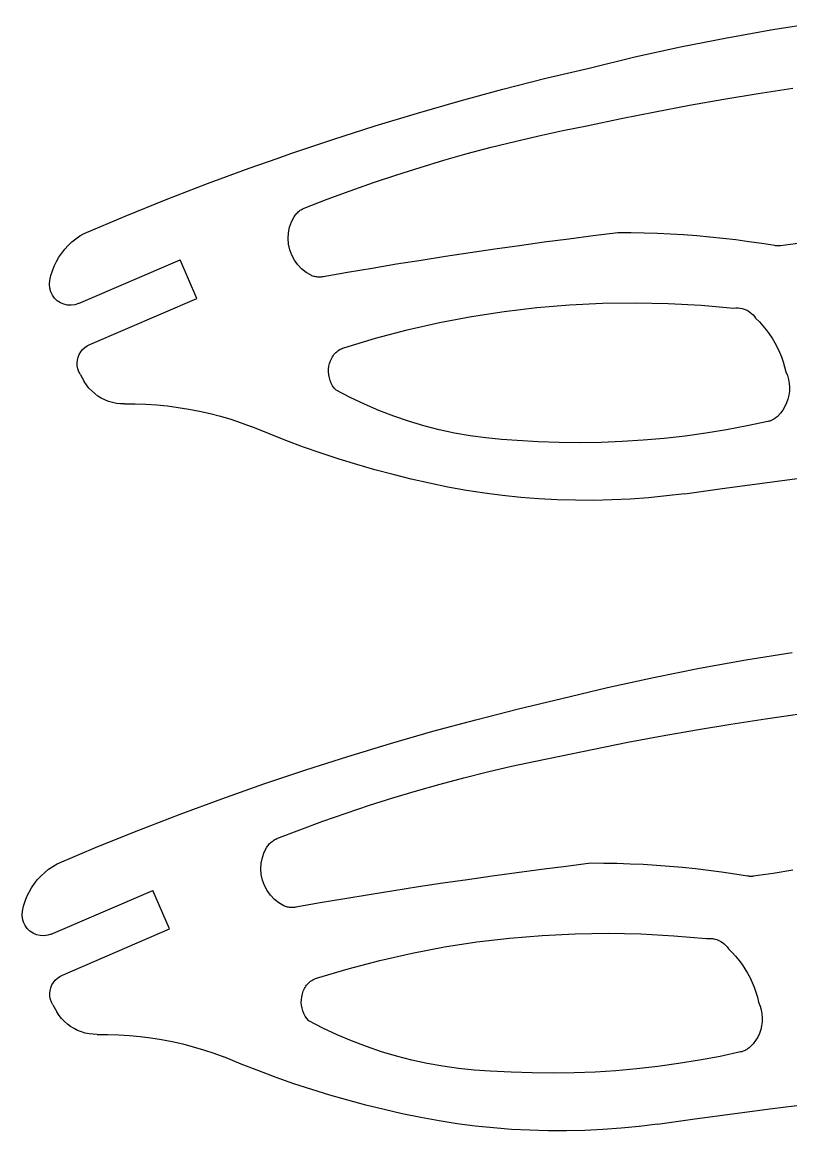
# Model space of a CAD drawing. Header units: millimetres. Extents: x -22 to 17.5, y -7.2 to 9.5.
# Drawn here: x -21.84 to -17.33, y 1.86 to 8.37 of the extents above; entities that cross this region are included whole.
import ezdxf

# ---------------------------------------------------------------- set-up
doc = ezdxf.new("R2010")
doc.units = ezdxf.units.MM
doc.header["$MEASUREMENT"] = 0
doc.layers.get('0').update_dxf_attribs({"linetype": 'CONTINUOUS', "true_color": 0xffffff})

msp = doc.modelspace()

# ---------------------------------------------------------------- linework, layer by layer
for p, q in [((-17.4321, 8.3247), (-17.1595, 8.3676)), ((-17.9744, 8.2225), (-17.7038, 8.2763)), ((-17.7038, 8.2763), (-17.4321, 8.3247)), ((-18.2439, 8.1632), (-17.9744, 8.2225)), ((-18.5122, 8.0985), (-18.2439, 8.1632)), ((-18.7653, 8.038), (-18.5122, 8.0985)), ((-19.0174, 7.9738), (-18.7653, 8.038)), ((-19.2686, 7.9058), (-19.0174, 7.9738)), ((-17.7205, 7.9151), (-17.5186, 7.9484)), ((-17.5186, 7.9484), (-17.3162, 7.9795)), ((-19.5187, 7.834), (-19.2686, 7.9058)), ((-18.1233, 7.8416), (-17.9221, 7.8795)), ((-17.9221, 7.8795), (-17.7205, 7.9151)), ((-19.7678, 7.7586), (-19.5187, 7.834)), ((-18.3241, 7.8015), (-18.1233, 7.8416)), ((-20.0157, 7.6794), (-19.7678, 7.7586)), ((-18.6658, 7.731), (-18.5243, 7.7592)), ((-18.5243, 7.7592), (-18.3241, 7.8015)), ((-18.9474, 7.6679), (-18.8069, 7.7005)), ((-18.8069, 7.7005), (-18.6658, 7.731)), ((-20.2623, 7.5966), (-20.0157, 7.6794)), ((-19.2269, 7.596), (-19.0874, 7.633)), ((-19.0874, 7.633), (-18.9474, 7.6679)), ((-20.5077, 7.51), (-20.3429, 7.5681)), ((-20.3429, 7.5681), (-20.2623, 7.5966)), ((-19.5039, 7.5152), (-19.3657, 7.5567)), ((-19.3657, 7.5567), (-19.2269, 7.596)), ((-20.7518, 7.4199), (-20.5077, 7.51)), ((-19.6415, 7.4716), (-19.5039, 7.5152)), ((-19.9144, 7.3779), (-19.7783, 7.4258)), ((-19.7783, 7.4258), (-19.6415, 7.4716)), ((-20.9945, 7.3261), (-20.7518, 7.4199)), ((-20.0497, 7.3278), (-19.9144, 7.3779)), ((-21.2358, 7.2286), (-20.9945, 7.3261)), ((-20.1842, 7.2756), (-20.0497, 7.3278)), ((-21.4757, 7.1277), (-21.2358, 7.2286)), ((-20.2591, 7.1956), (-20.2437, 7.2253)), ((-20.2437, 7.2253), (-20.2401, 7.2309)), ((-20.2401, 7.2309), (-20.2362, 7.2362)), ((-20.2362, 7.2362), (-20.2321, 7.2413)), ((-20.2321, 7.2413), (-20.2277, 7.2462)), ((-20.2277, 7.2462), (-20.223, 7.2509)), ((-20.223, 7.2509), (-20.2181, 7.2553)), ((-20.2181, 7.2553), (-20.2129, 7.2594)), ((-20.2129, 7.2594), (-20.2075, 7.2633)), ((-20.2075, 7.2633), (-20.202, 7.2668)), ((-20.202, 7.2668), (-20.1962, 7.27)), ((-20.1962, 7.27), (-20.1903, 7.273)), ((-20.1903, 7.273), (-20.1842, 7.2756)), ((-20.2769, 7.1312), (-20.2702, 7.164)), ((-20.2702, 7.164), (-20.2591, 7.1956)), ((-21.5483, 7.0771), (-21.5254, 7.0958)), ((-21.5254, 7.0958), (-21.5011, 7.1126)), ((-21.5011, 7.1126), (-21.4757, 7.1277)), ((-20.2791, 7.0978), (-20.2769, 7.1312)), ((-20.2766, 7.0644), (-20.2791, 7.0978)), ((-18.4871, 7.1128), (-18.6318, 7.0943)), ((-18.3422, 7.1307), (-18.4871, 7.1128)), ((-18.2651, 7.1304), (-18.3422, 7.1307)), ((-18.188, 7.129), (-18.2651, 7.1304)), ((-18.1109, 7.1265), (-18.188, 7.129)), ((-18.0338, 7.1229), (-18.1109, 7.1265)), ((-17.9568, 7.1183), (-18.0338, 7.1229)), ((-17.8799, 7.1125), (-17.9568, 7.1183)), ((-17.8031, 7.1057), (-17.8799, 7.1125)), ((-17.7264, 7.0978), (-17.8031, 7.1057)), ((-17.6497, 7.0889), (-17.7264, 7.0978)), ((-21.6081, 7.0119), (-21.5898, 7.0351)), ((-21.5898, 7.0351), (-21.5698, 7.0569)), ((-21.5698, 7.0569), (-21.5483, 7.0771)), ((-20.2696, 7.0317), (-20.2766, 7.0644)), ((-20.2581, 7.0002), (-20.2696, 7.0317)), ((-19.0655, 7.0347), (-19.2099, 7.0135)), ((-18.921, 7.0552), (-19.0655, 7.0347)), ((-18.7765, 7.0751), (-18.921, 7.0552)), ((-18.6318, 7.0943), (-18.7765, 7.0751)), ((-17.5733, 7.0788), (-17.6497, 7.0889)), ((-17.4969, 7.0677), (-17.5733, 7.0788)), ((-17.4208, 7.0556), (-17.4969, 7.0677)), ((-17.418, 7.0551), (-17.4208, 7.0556)), ((-17.4152, 7.0548), (-17.418, 7.0551)), ((-17.4125, 7.0545), (-17.4152, 7.0548)), ((-17.4097, 7.0542), (-17.4125, 7.0545)), ((-17.4069, 7.054), (-17.4097, 7.0542)), ((-17.4041, 7.0539), (-17.4069, 7.054)), ((-17.4013, 7.0539), (-17.4041, 7.0539)), ((-17.3985, 7.0539), (-17.4013, 7.0539)), ((-17.3957, 7.054), (-17.3985, 7.0539)), ((-17.3929, 7.0541), (-17.3957, 7.054)), ((-17.3901, 7.0543), (-17.3929, 7.0541)), ((-17.3874, 7.0546), (-17.3901, 7.0543)), ((-17.2705, 7.0702), (-17.3874, 7.0546)), ((-21.6394, 6.9618), (-21.6247, 6.9875)), ((-21.6247, 6.9875), (-21.6081, 7.0119)), ((-21.5095, 6.7151), (-20.913, 6.9719)), ((-20.8156, 6.7457), (-20.913, 6.9719)), ((-20.2425, 6.9706), (-20.2581, 7.0002)), ((-20.2229, 6.9434), (-20.2425, 6.9706)), ((-19.4984, 6.9692), (-19.6425, 6.9461)), ((-19.3542, 6.9917), (-19.4984, 6.9692)), ((-19.2099, 7.0135), (-19.3542, 6.9917)), ((-21.6717, 6.8794), (-21.6629, 6.9077)), ((-21.6629, 6.9077), (-21.6522, 6.9352)), ((-21.6522, 6.9352), (-21.6394, 6.9618)), ((-20.1998, 6.9192), (-20.2229, 6.9434)), ((-20.1736, 6.8984), (-20.1998, 6.9192)), ((-19.7864, 6.9224), (-19.9303, 6.8979)), ((-19.6425, 6.9461), (-19.7864, 6.9224)), ((-21.6805, 6.8286), (-21.6783, 6.8506)), ((-21.6783, 6.8506), (-21.6717, 6.8794)), ((-20.1447, 6.8814), (-20.1736, 6.8984)), ((-20.1392, 6.8791), (-20.1447, 6.8814)), ((-20.1335, 6.8771), (-20.1392, 6.8791)), ((-20.1277, 6.8754), (-20.1335, 6.8771)), ((-20.1219, 6.8739), (-20.1277, 6.8754)), ((-20.116, 6.8728), (-20.1219, 6.8739)), ((-20.11, 6.8719), (-20.116, 6.8728)), ((-20.104, 6.8713), (-20.11, 6.8719)), ((-20.098, 6.871), (-20.104, 6.8713)), ((-20.092, 6.8711), (-20.098, 6.871)), ((-20.086, 6.8714), (-20.092, 6.8711)), ((-20.08, 6.872), (-20.086, 6.8714)), ((-20.0741, 6.8729), (-20.08, 6.872)), ((-19.9303, 6.8979), (-20.0741, 6.8729)), ((-21.6787, 6.8066), (-21.6805, 6.8286)), ((-21.6729, 6.7853), (-21.6787, 6.8066)), ((-21.6635, 6.7653), (-21.6729, 6.7853)), ((-21.6506, 6.7474), (-21.6635, 6.7653)), ((-21.6346, 6.7321), (-21.6506, 6.7474)), ((-21.6162, 6.7198), (-21.6346, 6.7321)), ((-21.5959, 6.7111), (-21.6162, 6.7198)), ((-21.5744, 6.7062), (-21.5959, 6.7111)), ((-21.5523, 6.7052), (-21.5744, 6.7062)), ((-21.5305, 6.7082), (-21.5523, 6.7052)), ((-21.5095, 6.7151), (-21.5305, 6.7082)), ((-21.444, 6.475), (-20.8156, 6.7457)), ((-18.8188, 6.6917), (-18.6264, 6.7079)), ((-18.6264, 6.7079), (-18.4335, 6.7173)), ((-18.4335, 6.7173), (-18.2404, 6.7201)), ((-18.2404, 6.7201), (-18.0473, 6.7163)), ((-18.0473, 6.7163), (-17.8545, 6.7057)), ((-17.8545, 6.7057), (-17.6621, 6.6885)), ((-19.3912, 6.6035), (-19.2014, 6.6395)), ((-19.2014, 6.6395), (-19.0106, 6.6689)), ((-19.0106, 6.6689), (-18.8188, 6.6917)), ((-17.6621, 6.6885), (-17.6497, 6.6897)), ((-17.6497, 6.6897), (-17.6373, 6.6898)), ((-17.6373, 6.6898), (-17.6249, 6.6886)), ((-17.6249, 6.6886), (-17.6127, 6.6863)), ((-17.6127, 6.6863), (-17.6008, 6.6828)), ((-17.6008, 6.6828), (-17.5892, 6.6781)), ((-17.5892, 6.6781), (-17.5782, 6.6724)), ((-17.5782, 6.6724), (-17.5678, 6.6656)), ((-17.5678, 6.6656), (-17.558, 6.6578)), ((-17.558, 6.6578), (-17.5491, 6.6492)), ((-17.5491, 6.6492), (-17.5411, 6.6397)), ((-17.5411, 6.6397), (-17.534, 6.6295)), ((-19.5796, 6.5609), (-19.3912, 6.6035)), ((-17.534, 6.6295), (-17.5122, 6.608)), ((-17.5122, 6.608), (-17.4915, 6.5855)), ((-17.4915, 6.5855), (-17.4719, 6.562)), ((-19.9513, 6.4564), (-19.7663, 6.5119)), ((-19.7663, 6.5119), (-19.5796, 6.5609)), ((-17.4719, 6.562), (-17.4536, 6.5374)), ((-17.4536, 6.5374), (-17.4366, 6.512)), ((-17.4366, 6.512), (-17.4209, 6.4858)), ((-21.4968, 6.4315), (-21.4861, 6.4451)), ((-21.4861, 6.4451), (-21.4735, 6.457)), ((-21.4735, 6.457), (-21.4594, 6.4671)), ((-21.4594, 6.4671), (-21.444, 6.475)), ((-19.9804, 6.4427), (-19.9735, 6.4469)), ((-19.9735, 6.4469), (-19.9663, 6.4505)), ((-19.9663, 6.4505), (-19.9589, 6.4537)), ((-19.9589, 6.4537), (-19.9513, 6.4564)), ((-17.4209, 6.4858), (-17.4066, 6.4588)), ((-17.4066, 6.4588), (-17.3937, 6.431)), ((-21.518, 6.3664), (-21.5163, 6.3836)), ((-21.5163, 6.3836), (-21.5121, 6.4004)), ((-21.5121, 6.4004), (-21.5056, 6.4165)), ((-21.5056, 6.4165), (-21.4968, 6.4315)), ((-20.0355, 6.3641), (-20.0301, 6.3801)), ((-20.0301, 6.3801), (-20.0232, 6.3955)), ((-20.0232, 6.3955), (-20.0193, 6.4026)), ((-20.0193, 6.4026), (-20.0149, 6.4093)), ((-20.0149, 6.4093), (-20.0101, 6.4158)), ((-20.0101, 6.4158), (-20.0049, 6.422)), ((-20.0049, 6.422), (-19.9993, 6.4277)), ((-19.9993, 6.4277), (-19.9933, 6.4331)), ((-19.9933, 6.4331), (-19.987, 6.4382)), ((-19.987, 6.4382), (-19.9804, 6.4427)), ((-17.3937, 6.431), (-17.3822, 6.4027)), ((-17.3822, 6.4027), (-17.3722, 6.3738)), ((-21.5174, 6.3491), (-21.518, 6.3664)), ((-21.5143, 6.332), (-21.5174, 6.3491)), ((-21.5088, 6.3156), (-21.5143, 6.332)), ((-21.501, 6.3001), (-21.5088, 6.3156)), ((-20.0415, 6.3139), (-20.0412, 6.3308)), ((-20.0401, 6.297), (-20.0415, 6.3139)), ((-20.0412, 6.3308), (-20.0392, 6.3475)), ((-20.0392, 6.3475), (-20.0355, 6.3641)), ((-17.3722, 6.3738), (-17.3636, 6.3444)), ((-17.3636, 6.3444), (-17.3566, 6.3147)), ((-17.3566, 6.3147), (-17.3477, 6.2929)), ((-21.501, 6.3001), (-21.4761, 6.258)), ((-21.4632, 6.2382), (-21.4761, 6.258)), ((-20.037, 6.2804), (-20.0401, 6.297)), ((-20.0322, 6.2641), (-20.037, 6.2804)), ((-20.0258, 6.2485), (-20.0322, 6.2641)), ((-17.3477, 6.2929), (-17.3411, 6.2703)), ((-17.3411, 6.2703), (-17.3368, 6.2472)), ((-21.4486, 6.2197), (-21.4632, 6.2382)), ((-21.4325, 6.2025), (-21.4486, 6.2197)), ((-21.4149, 6.1868), (-21.4325, 6.2025)), ((-21.3961, 6.1727), (-21.4149, 6.1868)), ((-20.0179, 6.2335), (-20.0258, 6.2485)), ((-20.0085, 6.2195), (-20.0179, 6.2335)), ((-19.9978, 6.2064), (-20.0085, 6.2195)), ((-19.9154, 6.1637), (-19.9978, 6.2064)), ((-17.3356, 6.2003), (-17.3386, 6.177)), ((-17.3368, 6.2472), (-17.335, 6.2238)), ((-17.335, 6.2238), (-17.3356, 6.2003)), ((-21.376, 6.1603), (-21.3961, 6.1727)), ((-21.3549, 6.1497), (-21.376, 6.1603)), ((-21.333, 6.141), (-21.3549, 6.1497)), ((-21.3105, 6.1343), (-21.333, 6.141)), ((-21.2874, 6.1295), (-21.3105, 6.1343)), ((-21.264, 6.1268), (-21.2874, 6.1295)), ((-21.2404, 6.1262), (-21.264, 6.1268)), ((-21.2404, 6.1262), (-21.177, 6.1263)), ((-21.177, 6.1263), (-21.1136, 6.1243)), ((-21.1136, 6.1243), (-21.0503, 6.1203)), ((-21.0503, 6.1203), (-20.9872, 6.1143)), ((-19.8314, 6.124), (-19.9154, 6.1637)), ((-19.746, 6.0876), (-19.8314, 6.124)), ((-17.3518, 6.1319), (-17.3619, 6.1106)), ((-17.3441, 6.1541), (-17.3518, 6.1319)), ((-17.3386, 6.177), (-17.3441, 6.1541)), ((-20.9872, 6.1143), (-20.9243, 6.1062)), ((-20.9243, 6.1062), (-20.8617, 6.0962)), ((-20.8617, 6.0962), (-20.7994, 6.0841)), ((-20.7994, 6.0841), (-20.7376, 6.0701)), ((-20.7376, 6.0701), (-20.6762, 6.0541)), ((-20.6762, 6.0541), (-20.6154, 6.0362)), ((-19.6593, 6.0545), (-19.746, 6.0876)), ((-19.5714, 6.0246), (-19.6593, 6.0545)), ((-17.4042, 6.0546), (-17.4083, 6.0508)), ((-17.3882, 6.0717), (-17.4042, 6.0546)), ((-17.374, 6.0905), (-17.3882, 6.0717)), ((-17.3619, 6.1106), (-17.374, 6.0905)), ((-20.6154, 6.0362), (-20.5552, 6.0163)), ((-20.5552, 6.0163), (-20.4957, 5.9945)), ((-20.394, 5.9521), (-20.4957, 5.9945)), ((-19.4824, 5.9981), (-19.5714, 6.0246)), ((-19.3925, 5.975), (-19.4824, 5.9981)), ((-17.5829, 5.9974), (-17.7042, 5.9746)), ((-17.4623, 6.0232), (-17.5829, 5.9974)), ((-17.4569, 6.0245), (-17.4623, 6.0232)), ((-17.4516, 6.0261), (-17.4569, 6.0245)), ((-17.4463, 6.028), (-17.4516, 6.0261)), ((-17.4411, 6.03), (-17.4463, 6.028)), ((-17.4361, 6.0324), (-17.4411, 6.03)), ((-17.4311, 6.0349), (-17.4361, 6.0324)), ((-17.4263, 6.0376), (-17.4311, 6.0349)), ((-17.4216, 6.0406), (-17.4263, 6.0376)), ((-17.417, 6.0438), (-17.4216, 6.0406)), ((-17.4126, 6.0472), (-17.417, 6.0438)), ((-17.4083, 6.0508), (-17.4126, 6.0472)), ((-20.2916, 5.9117), (-20.394, 5.9521)), ((-19.3018, 5.9553), (-19.3925, 5.975)), ((-19.2104, 5.9391), (-19.3018, 5.9553)), ((-19.1184, 5.9263), (-19.2104, 5.9391)), ((-19.0261, 5.9171), (-19.1184, 5.9263)), ((-18.0708, 5.924), (-18.1937, 5.9131)), ((-17.9482, 5.9378), (-18.0708, 5.924)), ((-17.826, 5.9547), (-17.9482, 5.9378)), ((-17.7042, 5.9746), (-17.826, 5.9547)), ((-20.1885, 5.8733), (-20.2916, 5.9117)), ((-20.0846, 5.8368), (-20.1885, 5.8733)), ((-18.9334, 5.9113), (-19.0261, 5.9171)), ((-18.8102, 5.904), (-18.9334, 5.9113)), ((-18.6869, 5.8998), (-18.8102, 5.904)), ((-18.5635, 5.8986), (-18.6869, 5.8998)), ((-18.4402, 5.9004), (-18.5635, 5.8986)), ((-18.3169, 5.9052), (-18.4402, 5.9004)), ((-18.1937, 5.9131), (-18.3169, 5.9052)), ((-19.98, 5.8024), (-20.0846, 5.8368)), ((-19.8748, 5.7699), (-19.98, 5.8024)), ((-19.7691, 5.7395), (-19.8748, 5.7699)), ((-19.6627, 5.7111), (-19.7691, 5.7395)), ((-19.5558, 5.6847), (-19.6627, 5.7111)), ((-19.4484, 5.6604), (-19.5558, 5.6847)), ((-17.5101, 5.6601), (-17.2898, 5.6891)), ((-19.3406, 5.6382), (-19.4484, 5.6604)), ((-19.2324, 5.618), (-19.3406, 5.6382)), ((-19.1264, 5.6018), (-19.2324, 5.618)), ((-19.02, 5.5882), (-19.1264, 5.6018)), ((-17.9503, 5.5992), (-18.0567, 5.5861)), ((-17.9503, 5.5992), (-17.7303, 5.6301)), ((-17.7303, 5.6301), (-17.5101, 5.6601)), ((-18.9133, 5.5772), (-19.02, 5.5882)), ((-18.8064, 5.5689), (-18.9133, 5.5772)), ((-18.6993, 5.5633), (-18.8064, 5.5689)), ((-18.5921, 5.5604), (-18.6993, 5.5633)), ((-18.4848, 5.5602), (-18.5921, 5.5604)), ((-18.3776, 5.5626), (-18.4848, 5.5602)), ((-18.2704, 5.5678), (-18.3776, 5.5626)), ((-18.1635, 5.5756), (-18.2704, 5.5678)), ((-18.0567, 5.5861), (-18.1635, 5.5756)), ((-17.864, 4.5748), (-17.5923, 4.6232)), ((-17.5923, 4.6232), (-17.3197, 4.6661)), ((-18.1346, 4.5209), (-17.864, 4.5748)), ((-18.4041, 4.4617), (-18.1346, 4.5209)), ((-18.6724, 4.397), (-18.4041, 4.4617)), ((-18.9255, 4.3365), (-18.6724, 4.397)), ((-19.1776, 4.2722), (-18.9255, 4.3365)), ((-17.4764, 4.278), (-17.2737, 4.3069)), ((-19.4288, 4.2042), (-19.1776, 4.2722)), ((-17.8807, 4.2135), (-17.6788, 4.2469)), ((-17.6788, 4.2469), (-17.4764, 4.278)), ((-19.6789, 4.1325), (-19.4288, 4.2042)), ((-18.2835, 4.1401), (-18.0823, 4.1779)), ((-18.0823, 4.1779), (-17.8807, 4.2135)), ((-19.928, 4.057), (-19.6789, 4.1325)), ((-18.4842, 4.1), (-18.2835, 4.1401)), ((-20.1758, 3.9779), (-19.928, 4.057)), ((-18.826, 4.0294), (-18.6845, 4.0576)), ((-18.6845, 4.0576), (-18.4842, 4.1)), ((-20.4225, 3.895), (-20.1758, 3.9779)), ((-19.1076, 3.9664), (-18.9671, 3.999)), ((-18.9671, 3.999), (-18.826, 4.0294)), ((-19.3871, 3.8944), (-19.2476, 3.9315)), ((-19.2476, 3.9315), (-19.1076, 3.9664)), ((-20.6679, 3.8085), (-20.5031, 3.8666)), ((-20.5031, 3.8666), (-20.4225, 3.895)), ((-19.6641, 3.8137), (-19.5259, 3.8552)), ((-19.5259, 3.8552), (-19.3871, 3.8944)), ((-20.912, 3.7183), (-20.6679, 3.8085)), ((-19.8017, 3.7701), (-19.6641, 3.8137)), ((-21.1547, 3.6245), (-20.912, 3.7183)), ((-20.0746, 3.6763), (-19.9385, 3.7243)), ((-19.9385, 3.7243), (-19.8017, 3.7701)), ((-20.2099, 3.6263), (-20.0746, 3.6763)), ((-21.396, 3.5271), (-21.1547, 3.6245)), ((-20.3444, 3.574), (-20.2099, 3.6263)), ((-21.6359, 3.4261), (-21.396, 3.5271)), ((-20.4193, 3.494), (-20.4039, 3.5238)), ((-20.4039, 3.5238), (-20.4003, 3.5293)), ((-20.4003, 3.5293), (-20.3964, 3.5347)), ((-20.3964, 3.5347), (-20.3923, 3.5398)), ((-20.3923, 3.5398), (-20.3879, 3.5447)), ((-20.3879, 3.5447), (-20.3832, 3.5494)), ((-20.3832, 3.5494), (-20.3782, 3.5538)), ((-20.3782, 3.5538), (-20.3731, 3.5579)), ((-20.3731, 3.5579), (-20.3677, 3.5617)), ((-20.3677, 3.5617), (-20.3621, 3.5653)), ((-20.3621, 3.5653), (-20.3564, 3.5685)), ((-20.3564, 3.5685), (-20.3505, 3.5714)), ((-20.3505, 3.5714), (-20.3444, 3.574)), ((-20.4371, 3.4297), (-20.4304, 3.4625)), ((-20.4304, 3.4625), (-20.4193, 3.494)), ((-21.7085, 3.3756), (-21.6856, 3.3942)), ((-21.6856, 3.3942), (-21.6613, 3.4111)), ((-21.6613, 3.4111), (-21.6359, 3.4261)), ((-20.4393, 3.3963), (-20.4371, 3.4297)), ((-20.4368, 3.3629), (-20.4393, 3.3963)), ((-18.792, 3.3927), (-18.9367, 3.3735)), ((-18.6473, 3.4113), (-18.792, 3.3927)), ((-18.5024, 3.4292), (-18.6473, 3.4113)), ((-18.4253, 3.4289), (-18.5024, 3.4292)), ((-18.3482, 3.4275), (-18.4253, 3.4289)), ((-18.2711, 3.425), (-18.3482, 3.4275)), ((-18.194, 3.4214), (-18.2711, 3.425)), ((-18.117, 3.4167), (-18.194, 3.4214)), ((-18.0401, 3.411), (-18.117, 3.4167)), ((-17.9633, 3.4042), (-18.0401, 3.411)), ((-17.8865, 3.3963), (-17.9633, 3.4042)), ((-17.8099, 3.3873), (-17.8865, 3.3963)), ((-17.7335, 3.3773), (-17.8099, 3.3873)), ((-17.3148, 3.3899), (-17.4307, 3.3686)), ((-21.7683, 3.3104), (-21.75, 3.3336)), ((-21.75, 3.3336), (-21.73, 3.3554)), ((-21.73, 3.3554), (-21.7085, 3.3756)), ((-20.4298, 3.3301), (-20.4368, 3.3629)), ((-20.4183, 3.2987), (-20.4298, 3.3301)), ((-19.2257, 3.3332), (-19.3701, 3.312)), ((-19.0812, 3.3537), (-19.2257, 3.3332)), ((-18.9367, 3.3735), (-19.0812, 3.3537)), ((-17.6571, 3.3662), (-17.7335, 3.3773)), ((-17.581, 3.354), (-17.6571, 3.3662)), ((-17.5782, 3.3536), (-17.581, 3.354)), ((-17.5754, 3.3532), (-17.5782, 3.3536)), ((-17.5726, 3.3529), (-17.5754, 3.3532)), ((-17.5699, 3.3527), (-17.5726, 3.3529)), ((-17.5671, 3.3525), (-17.5699, 3.3527)), ((-17.5643, 3.3524), (-17.5671, 3.3525)), ((-17.5615, 3.3524), (-17.5643, 3.3524)), ((-17.5587, 3.3524), (-17.5615, 3.3524)), ((-17.5559, 3.3524), (-17.5587, 3.3524)), ((-17.5531, 3.3526), (-17.5559, 3.3524)), ((-17.5503, 3.3528), (-17.5531, 3.3526)), ((-17.5476, 3.3531), (-17.5503, 3.3528)), ((-17.4307, 3.3686), (-17.5476, 3.3531)), ((-21.8124, 3.2336), (-21.7996, 3.2603)), ((-21.7996, 3.2603), (-21.7849, 3.2859)), ((-21.7849, 3.2859), (-21.7683, 3.3104)), ((-21.6696, 3.0135), (-21.0732, 3.2704)), ((-20.9758, 3.0442), (-21.0732, 3.2704)), ((-20.4027, 3.2691), (-20.4183, 3.2987)), ((-20.3831, 3.2419), (-20.4027, 3.2691)), ((-19.6586, 3.2677), (-19.8026, 3.2446)), ((-19.5144, 3.2902), (-19.6586, 3.2677)), ((-19.3701, 3.312), (-19.5144, 3.2902)), ((-21.8319, 3.1779), (-21.8231, 3.2061)), ((-21.8231, 3.2061), (-21.8124, 3.2336)), ((-20.36, 3.2177), (-20.3831, 3.2419)), ((-20.3338, 3.1969), (-20.36, 3.2177)), ((-20.3049, 3.1799), (-20.3338, 3.1969)), ((-20.0905, 3.1964), (-20.2342, 3.1713)), ((-19.9466, 3.2208), (-20.0905, 3.1964)), ((-19.8026, 3.2446), (-19.9466, 3.2208)), ((-21.8407, 3.1271), (-21.8385, 3.1491)), ((-21.8388, 3.1051), (-21.8407, 3.1271)), ((-21.8385, 3.1491), (-21.8319, 3.1779)), ((-20.2994, 3.1776), (-20.3049, 3.1799)), ((-20.2937, 3.1756), (-20.2994, 3.1776)), ((-20.2879, 3.1738), (-20.2937, 3.1756)), ((-20.2821, 3.1724), (-20.2879, 3.1738)), ((-20.2762, 3.1712), (-20.2821, 3.1724)), ((-20.2702, 3.1704), (-20.2762, 3.1712)), ((-20.2642, 3.1698), (-20.2702, 3.1704)), ((-20.2582, 3.1695), (-20.2642, 3.1698)), ((-20.2522, 3.1695), (-20.2582, 3.1695)), ((-20.2462, 3.1698), (-20.2522, 3.1695)), ((-20.2402, 3.1704), (-20.2462, 3.1698)), ((-20.2342, 3.1713), (-20.2402, 3.1704)), ((-21.8331, 3.0838), (-21.8388, 3.1051)), ((-21.8237, 3.0638), (-21.8331, 3.0838)), ((-21.8108, 3.0459), (-21.8237, 3.0638)), ((-21.7948, 3.0305), (-21.8108, 3.0459)), ((-21.7764, 3.0183), (-21.7948, 3.0305)), ((-21.7561, 3.0096), (-21.7764, 3.0183)), ((-21.7346, 3.0046), (-21.7561, 3.0096)), ((-21.7125, 3.0037), (-21.7346, 3.0046)), ((-21.6906, 3.0067), (-21.7125, 3.0037)), ((-21.6696, 3.0135), (-21.6906, 3.0067)), ((-21.6042, 2.7735), (-20.9758, 3.0442)), ((-18.979, 2.9902), (-18.7866, 3.0063)), ((-18.7866, 3.0063), (-18.5937, 3.0158)), ((-18.5937, 3.0158), (-18.4006, 3.0186)), ((-18.4006, 3.0186), (-18.2075, 3.0147)), ((-18.2075, 3.0147), (-18.0146, 3.0042)), ((-18.0146, 3.0042), (-17.8223, 2.987)), ((-19.5514, 2.902), (-19.3616, 2.938)), ((-19.3616, 2.938), (-19.1708, 2.9674)), ((-19.1708, 2.9674), (-18.979, 2.9902)), ((-17.8223, 2.987), (-17.8099, 2.9882)), ((-17.8099, 2.9882), (-17.7975, 2.9883)), ((-17.7975, 2.9883), (-17.7851, 2.9871)), ((-17.7851, 2.9871), (-17.7729, 2.9848)), ((-17.7729, 2.9848), (-17.7609, 2.9812)), ((-17.7609, 2.9812), (-17.7494, 2.9766)), ((-17.7494, 2.9766), (-17.7384, 2.9709)), ((-17.7384, 2.9709), (-17.728, 2.9641)), ((-17.728, 2.9641), (-17.7182, 2.9563)), ((-17.7182, 2.9563), (-17.7093, 2.9476)), ((-17.7093, 2.9476), (-17.7013, 2.9382)), ((-17.7013, 2.9382), (-17.6942, 2.9279)), ((-19.7397, 2.8594), (-19.5514, 2.902)), ((-17.6942, 2.9279), (-17.6724, 2.9065)), ((-17.6724, 2.9065), (-17.6517, 2.884)), ((-17.6517, 2.884), (-17.6321, 2.8604)), ((-20.1115, 2.7549), (-19.9265, 2.8104)), ((-19.9265, 2.8104), (-19.7397, 2.8594)), ((-17.6321, 2.8604), (-17.6138, 2.8359)), ((-17.6138, 2.8359), (-17.5968, 2.8105)), ((-17.5968, 2.8105), (-17.5811, 2.7842)), ((-21.657, 2.73), (-21.6463, 2.7436)), ((-21.6463, 2.7436), (-21.6337, 2.7555)), ((-21.6337, 2.7555), (-21.6196, 2.7656)), ((-21.6196, 2.7656), (-21.6042, 2.7735)), ((-20.1535, 2.7316), (-20.1472, 2.7366)), ((-20.1472, 2.7366), (-20.1406, 2.7412)), ((-20.1406, 2.7412), (-20.1337, 2.7453)), ((-20.1337, 2.7453), (-20.1265, 2.749)), ((-20.1265, 2.749), (-20.1191, 2.7522)), ((-20.1191, 2.7522), (-20.1115, 2.7549)), ((-17.5811, 2.7842), (-17.5668, 2.7572)), ((-17.5668, 2.7572), (-17.5539, 2.7295)), ((-21.6782, 2.6649), (-21.6765, 2.6821)), ((-21.6765, 2.6821), (-21.6723, 2.6989)), ((-21.6723, 2.6989), (-21.6658, 2.715)), ((-21.6658, 2.715), (-21.657, 2.73)), ((-20.1956, 2.6625), (-20.1903, 2.6786)), ((-20.1903, 2.6786), (-20.1834, 2.694)), ((-20.1834, 2.694), (-20.1795, 2.701)), ((-20.1795, 2.701), (-20.1751, 2.7078)), ((-20.1751, 2.7078), (-20.1703, 2.7143)), ((-20.1703, 2.7143), (-20.1651, 2.7204)), ((-20.1651, 2.7204), (-20.1595, 2.7262)), ((-20.1595, 2.7262), (-20.1535, 2.7316)), ((-17.5539, 2.7295), (-17.5424, 2.7012)), ((-17.5424, 2.7012), (-17.5324, 2.6723)), ((-17.5324, 2.6723), (-17.5238, 2.6429)), ((-21.6776, 2.6475), (-21.6782, 2.6649)), ((-21.6745, 2.6305), (-21.6776, 2.6475)), ((-21.669, 2.614), (-21.6745, 2.6305)), ((-21.6612, 2.5985), (-21.669, 2.614)), ((-20.2017, 2.6123), (-20.2014, 2.6292)), ((-20.2003, 2.5955), (-20.2017, 2.6123)), ((-20.2014, 2.6292), (-20.1993, 2.646)), ((-20.1993, 2.646), (-20.1956, 2.6625)), ((-17.5238, 2.6429), (-17.5168, 2.6131)), ((-17.5168, 2.6131), (-17.5079, 2.5914)), ((-21.6612, 2.5985), (-21.6363, 2.5564)), ((-21.6234, 2.5367), (-21.6363, 2.5564)), ((-20.1972, 2.5788), (-20.2003, 2.5955)), ((-20.1924, 2.5626), (-20.1972, 2.5788)), ((-20.186, 2.547), (-20.1924, 2.5626)), ((-20.1781, 2.532), (-20.186, 2.547)), ((-17.5079, 2.5914), (-17.5013, 2.5688)), ((-17.5013, 2.5688), (-17.497, 2.5457)), ((-17.497, 2.5457), (-17.4952, 2.5222)), ((-21.6088, 2.5182), (-21.6234, 2.5367)), ((-21.5927, 2.501), (-21.6088, 2.5182)), ((-21.5751, 2.4853), (-21.5927, 2.501)), ((-21.5562, 2.4712), (-21.5751, 2.4853)), ((-20.1687, 2.5179), (-20.1781, 2.532)), ((-20.158, 2.5049), (-20.1687, 2.5179)), ((-20.0756, 2.4621), (-20.158, 2.5049)), ((-17.4988, 2.4754), (-17.5043, 2.4526)), ((-17.4958, 2.4987), (-17.4988, 2.4754)), ((-17.4952, 2.5222), (-17.4958, 2.4987)), ((-21.5362, 2.4588), (-21.5562, 2.4712)), ((-21.5151, 2.4482), (-21.5362, 2.4588)), ((-21.4932, 2.4395), (-21.5151, 2.4482)), ((-21.4707, 2.4328), (-21.4932, 2.4395)), ((-21.4476, 2.428), (-21.4707, 2.4328)), ((-21.4242, 2.4253), (-21.4476, 2.428)), ((-21.4006, 2.4247), (-21.4242, 2.4253)), ((-21.4006, 2.4247), (-21.3372, 2.4247)), ((-21.3372, 2.4247), (-21.2738, 2.4228)), ((-21.2738, 2.4228), (-21.2105, 2.4188)), ((-21.2105, 2.4188), (-21.1474, 2.4127)), ((-21.1474, 2.4127), (-21.0845, 2.4047)), ((-19.9916, 2.4225), (-20.0756, 2.4621)), ((-19.9062, 2.3861), (-19.9916, 2.4225)), ((-17.522, 2.4091), (-17.5342, 2.389)), ((-17.512, 2.4304), (-17.522, 2.4091)), ((-17.5043, 2.4526), (-17.512, 2.4304)), ((-21.0845, 2.4047), (-21.0219, 2.3946)), ((-21.0219, 2.3946), (-20.9596, 2.3826)), ((-20.9596, 2.3826), (-20.8978, 2.3686)), ((-20.8978, 2.3686), (-20.8364, 2.3526)), ((-20.8364, 2.3526), (-20.7756, 2.3346)), ((-19.8195, 2.3529), (-19.9062, 2.3861)), ((-19.7316, 2.3231), (-19.8195, 2.3529)), ((-17.5728, 2.3457), (-17.5772, 2.3423)), ((-17.5685, 2.3493), (-17.5728, 2.3457)), ((-17.5644, 2.353), (-17.5685, 2.3493)), ((-17.5484, 2.3702), (-17.5644, 2.353)), ((-17.5342, 2.389), (-17.5484, 2.3702)), ((-20.7756, 2.3346), (-20.7154, 2.3147)), ((-20.7154, 2.3147), (-20.6558, 2.2929)), ((-20.5542, 2.2506), (-20.6558, 2.2929)), ((-19.6426, 2.2966), (-19.7316, 2.3231)), ((-19.5527, 2.2735), (-19.6426, 2.2966)), ((-17.7431, 2.2959), (-17.8644, 2.273)), ((-17.6225, 2.3217), (-17.7431, 2.2959)), ((-17.6171, 2.323), (-17.6225, 2.3217)), ((-17.6117, 2.3246), (-17.6171, 2.323)), ((-17.6065, 2.3264), (-17.6117, 2.3246)), ((-17.6013, 2.3285), (-17.6065, 2.3264)), ((-17.5963, 2.3308), (-17.6013, 2.3285)), ((-17.5913, 2.3334), (-17.5963, 2.3308)), ((-17.5865, 2.3361), (-17.5913, 2.3334)), ((-17.5818, 2.3391), (-17.5865, 2.3361)), ((-17.5772, 2.3423), (-17.5818, 2.3391)), ((-20.4518, 2.2102), (-20.5542, 2.2506)), ((-19.462, 2.2538), (-19.5527, 2.2735)), ((-19.3706, 2.2376), (-19.462, 2.2538)), ((-19.2786, 2.2248), (-19.3706, 2.2376)), ((-19.1863, 2.2155), (-19.2786, 2.2248)), ((-19.0936, 2.2098), (-19.1863, 2.2155)), ((-18.231, 2.2224), (-18.3539, 2.2116)), ((-18.1084, 2.2363), (-18.231, 2.2224)), ((-17.9862, 2.2532), (-18.1084, 2.2363)), ((-17.8644, 2.273), (-17.9862, 2.2532)), ((-20.3487, 2.1717), (-20.4518, 2.2102)), ((-20.2448, 2.1353), (-20.3487, 2.1717)), ((-18.9704, 2.2025), (-19.0936, 2.2098)), ((-18.8471, 2.1983), (-18.9704, 2.2025)), ((-18.7237, 2.1971), (-18.8471, 2.1983)), ((-18.6004, 2.1989), (-18.7237, 2.1971)), ((-18.4771, 2.2037), (-18.6004, 2.1989)), ((-18.3539, 2.2116), (-18.4771, 2.2037)), ((-20.1402, 2.1008), (-20.2448, 2.1353)), ((-20.035, 2.0684), (-20.1402, 2.1008)), ((-19.9292, 2.038), (-20.035, 2.0684)), ((-19.8229, 2.0096), (-19.9292, 2.038)), ((-19.716, 1.9832), (-19.8229, 2.0096)), ((-19.6086, 1.9589), (-19.716, 1.9832)), ((-19.5008, 1.9367), (-19.6086, 1.9589)), ((-17.8904, 1.9286), (-17.6703, 1.9585)), ((-17.6703, 1.9585), (-17.45, 1.9876)), ((-17.45, 1.9876), (-17.2296, 2.0158)), ((-19.3926, 1.9165), (-19.5008, 1.9367)), ((-19.2866, 1.9002), (-19.3926, 1.9165)), ((-19.1802, 1.8866), (-19.2866, 1.9002)), ((-18.1105, 1.8977), (-18.2169, 1.8845)), ((-18.1105, 1.8977), (-17.8904, 1.9286)), ((-19.0735, 1.8757), (-19.1802, 1.8866)), ((-18.9666, 1.8674), (-19.0735, 1.8757)), ((-18.8595, 1.8618), (-18.9666, 1.8674)), ((-18.7522, 1.8589), (-18.8595, 1.8618)), ((-18.645, 1.8587), (-18.7522, 1.8589)), ((-18.5378, 1.8611), (-18.645, 1.8587)), ((-18.4306, 1.8662), (-18.5378, 1.8611)), ((-18.3237, 1.8741), (-18.4306, 1.8662)), ((-18.2169, 1.8845), (-18.3237, 1.8741))]:
    msp.add_line(p, q)

doc.saveas('drawing.dxf')
